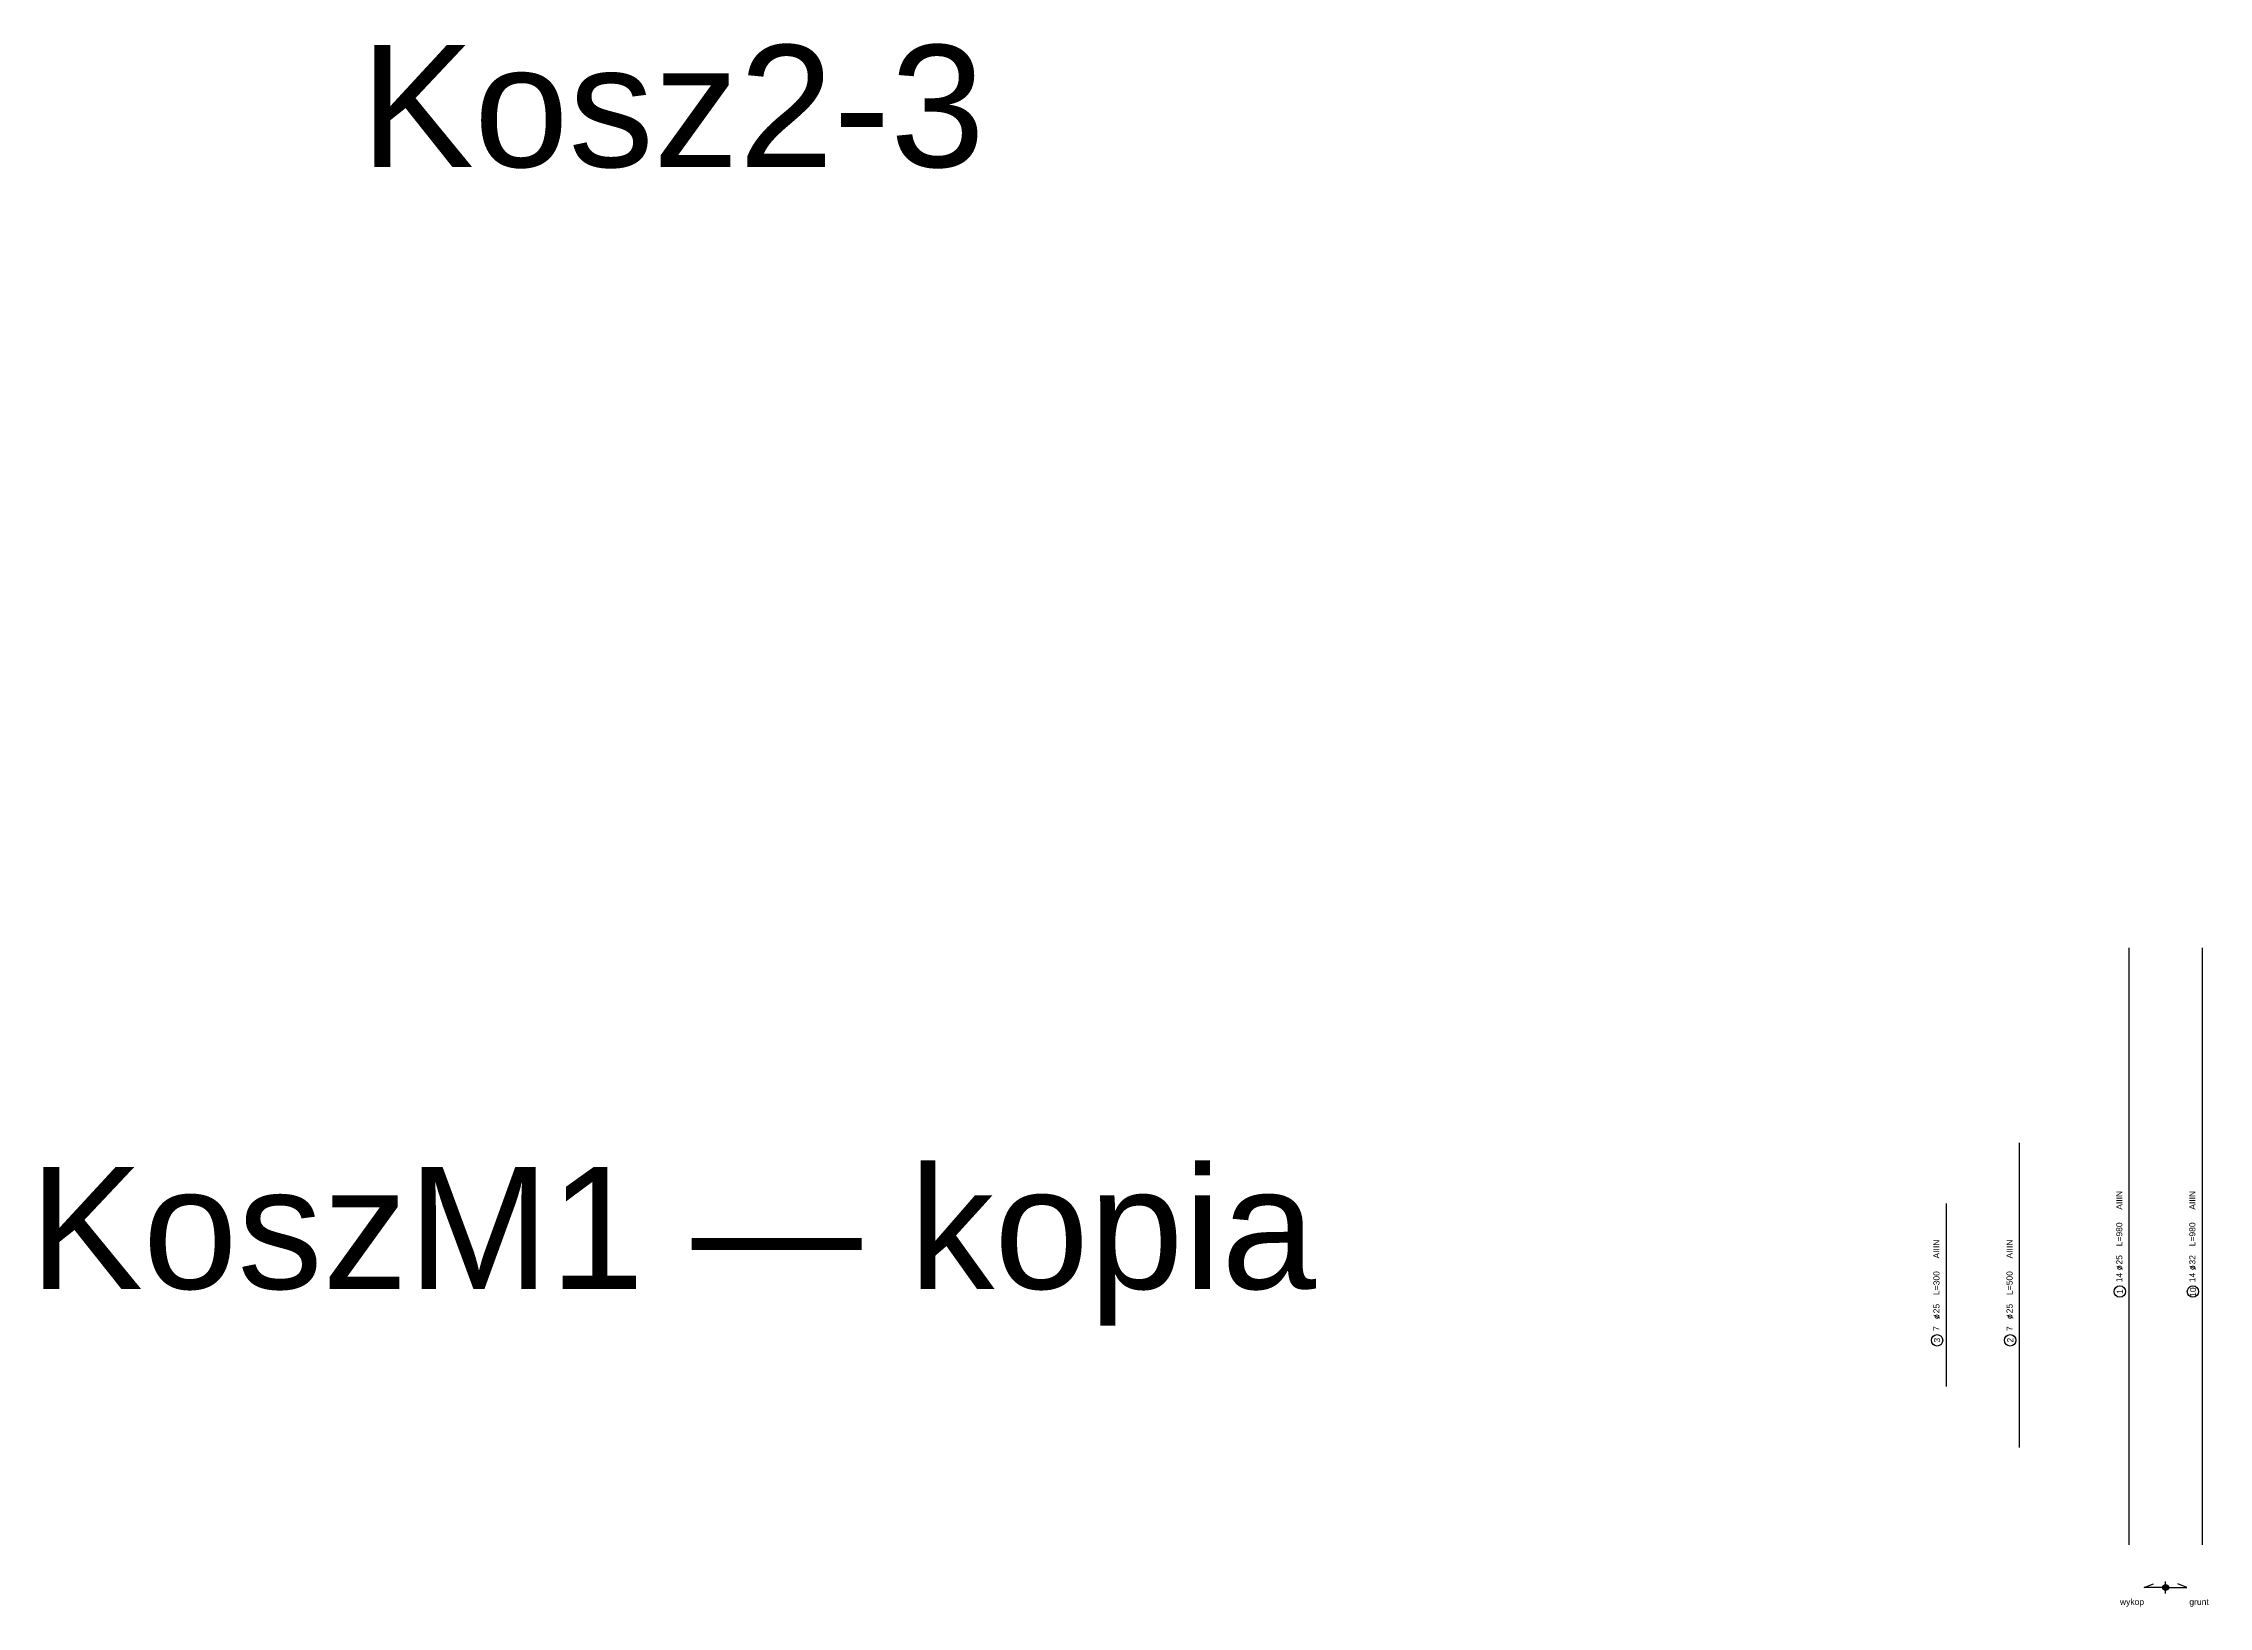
# Model space of a CAD drawing. Extents: x -5033 to 9347, y -17890 to -2362.
# Drawn here: x -5033 to -1479, y -13872 to -11306 of the extents above; entities that cross this region are included whole.
import ezdxf
from ezdxf.enums import TextEntityAlignment as Align

# ---------------------------------------------------------------- set-up
doc = ezdxf.new("R2010")
doc.units = 0
doc.header["$MEASUREMENT"] = 0
doc.layers.add('__SOL-OPISY', color=4, linetype='CONTINUOUS')
doc.layers.add('__SOL-ZBROJENIE', color=3, linetype='CONTINUOUS')
doc.styles.add('ARIAL', font='arial.ttf', dxfattribs={"height": 2.5})
doc.styles.add('SIMPLEX', font='SIMPLEX.SHX', dxfattribs={"width": 0.8})
doc.styles.get("Standard").update_dxf_attribs({"font": 'arial.ttf'})

# ---------------------------------------------------------------- blocks, each defined once
blk = doc.blocks.new('OPIS_PRET_BEZ_LINII')
at = {"layer": '__SOL-OPISY'}
blk.add_circle((25.7, 0), 9.36, dxfattribs=at)
at = {"layer": '__SOL-OPISY', "style": 'SIMPLEX', "width": 0.9}
blk.add_text(' %%c ', height=10, dxfattribs=at).set_placement((64.7, -4.8), align=Align.CENTER)
at = {"layer": '__SOL-OPISY', "style": 'ARIAL', "width": 0.8}
blk.add_attdef('NUMER', text='', height=10, dxfattribs=at).set_placement((25.7, 0), align=Align.MIDDLE)
blk.add_attdef('ILOSC', text='', height=10, dxfattribs=at).set_placement((56.9, -5.1), align=Align.RIGHT)
for tag, p in [('SREDNICA', (71, -5.1)), ('DLUGOSC', (95.1, -5.2)), ('STAL', (144.7, -5.2))]:
    blk.add_attdef(tag, p, '', height=10, dxfattribs=at)

msp = doc.modelspace()

# ---------------------------------------------------------------- hatches: boundary and pattern name
at = {"layer": '__SOL-OPISY'}
msp.add_hatch(color=256, dxfattribs=at).paths.add_polyline_path([(-1545, -13840, 1), (-1555, -13840, 1)])

# ---------------------------------------------------------------- linework, layer by layer
for p, q in [((-1585, -13840), (-1570, -13834)), ((-1550, -13840), (-1585, -13840)), ((-1550, -13850), (-1550, -13830)), ((-1550, -13840), (-1515, -13840)), ((-1515, -13840), (-1530, -13834))]:
    msp.add_line(p, q, dxfattribs=at)
msp.add_circle((-1550, -13840), 5, dxfattribs=at)
at = {"layer": '__SOL-ZBROJENIE'}
for p, q in [((-1610, -12790), (-1610, -13770)), ((-1490, -12790), (-1490, -13770)), ((-1790, -13110), (-1790, -13610)), ((-1910, -13210), (-1910, -13510))]:
    msp.add_line(p, q, dxfattribs=at)

# ---------------------------------------------------------------- block references
at = {"layer": '__SOL-OPISY'}
ref = msp.add_blockref('OPIS_PRET_BEZ_LINII', (-1625, -13380), dxfattribs=dict(at, rotation=90))
ref.add_attrib('NUMER', '1', (-1620, -13358), dxfattribs={"height": 10, "rotation": 90, "style": 'ARIAL'})
ref.add_attrib('ILOSC', '14', (-1621, -13339), dxfattribs={"height": 10, "rotation": 90, "style": 'ARIAL'})
ref.add_attrib('SREDNICA', '25', (-1621, -13310), dxfattribs={"height": 10, "rotation": 90, "style": 'ARIAL'})
ref.add_attrib('DLUGOSC', 'L=980', (-1621, -13280), dxfattribs={"height": 10, "rotation": 90, "style": 'ARIAL'})
ref.add_attrib('STAL', 'AIIIN', (-1621, -13220), dxfattribs={"height": 10, "rotation": 90, "style": 'ARIAL'})
ref = msp.add_blockref('OPIS_PRET_BEZ_LINII', (-1505, -13380), dxfattribs=dict(at, rotation=90))
ref.add_attrib('NUMER', '10', (-1500, -13363), dxfattribs={"height": 10, "rotation": 90, "style": 'ARIAL'})
ref.add_attrib('ILOSC', '14', (-1501, -13339), dxfattribs={"height": 10, "rotation": 90, "style": 'ARIAL'})
ref.add_attrib('SREDNICA', '32', (-1501, -13310), dxfattribs={"height": 10, "rotation": 90, "style": 'ARIAL'})
ref.add_attrib('DLUGOSC', 'L=980', (-1501, -13280), dxfattribs={"height": 10, "rotation": 90, "style": 'ARIAL'})
ref.add_attrib('STAL', 'AIIIN', (-1501, -13220), dxfattribs={"height": 10, "rotation": 90, "style": 'ARIAL'})
ref = msp.add_blockref('OPIS_PRET_BEZ_LINII', (-1925, -13460), dxfattribs=dict(at, rotation=90))
ref.add_attrib('NUMER', '3', (-1920, -13438), dxfattribs={"height": 10, "rotation": 90, "style": 'ARIAL'})
ref.add_attrib('ILOSC', '7', (-1921, -13419), dxfattribs={"height": 10, "rotation": 90, "style": 'ARIAL'})
ref.add_attrib('SREDNICA', '25', (-1921, -13390), dxfattribs={"height": 10, "rotation": 90, "style": 'ARIAL'})
ref.add_attrib('DLUGOSC', 'L=300', (-1921, -13360), dxfattribs={"height": 10, "rotation": 90, "style": 'ARIAL'})
ref.add_attrib('STAL', 'AIIIN', (-1921, -13300), dxfattribs={"height": 10, "rotation": 90, "style": 'ARIAL'})
ref = msp.add_blockref('OPIS_PRET_BEZ_LINII', (-1805, -13460), dxfattribs=dict(at, rotation=90))
ref.add_attrib('NUMER', '2', (-1800, -13438), dxfattribs={"height": 10, "rotation": 90, "style": 'ARIAL'})
ref.add_attrib('ILOSC', '7', (-1801, -13419), dxfattribs={"height": 10, "rotation": 90, "style": 'ARIAL'})
ref.add_attrib('SREDNICA', '25', (-1801, -13390), dxfattribs={"height": 10, "rotation": 90, "style": 'ARIAL'})
ref.add_attrib('DLUGOSC', 'L=500', (-1801, -13360), dxfattribs={"height": 10, "rotation": 90, "style": 'ARIAL'})
ref.add_attrib('STAL', 'AIIIN', (-1801, -13300), dxfattribs={"height": 10, "rotation": 90, "style": 'ARIAL'})

# ---------------------------------------------------------------- texts
at = {"layer": '__SOL-OPISY', "width": 2500, "attachment_point": 5}
for s, insert, char_height in [('Kosz2-3\\P', (-4000, -11410), 200), ('KoszM1 — kopia\\P', (-4000, -13280), 200), ('wykop\\P', (-1605, -13865), 10), ('grunt\\P', (-1495, -13865), 10)]:
    msp.add_mtext(s, dxfattribs=dict(at, insert=insert, char_height=char_height))

doc.saveas('drawing.dxf')
